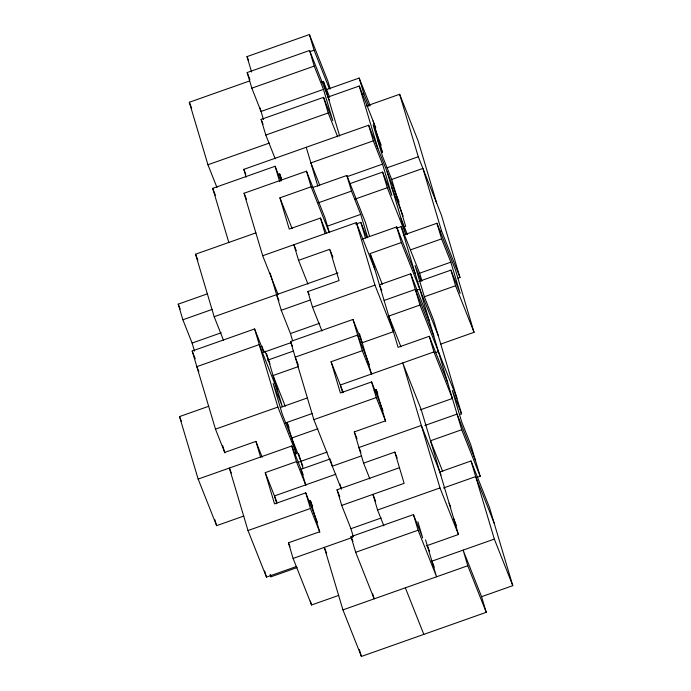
<?xml version="1.0" encoding="UTF-8"?>
<svg xmlns="http://www.w3.org/2000/svg" width="691" height="691" viewBox="0 0 691 691"><rect width="100%" height="100%" fill="white"/><g stroke="black" fill="none" stroke-linecap="round" stroke-linejoin="round"><path stroke-width="1.04" d="M251.576 71.985L246.998 56.619L309.413 34.55L327.88 81.115L330.203 88.932M309.577 50.478L314.232 66.103L323.466 89.381L261.051 111.45L251.818 88.163L247.162 72.546L309.577 50.478L329.218 100.014M310.043 51.6L314.068 50.175L309.413 34.55M216.983 187.555L207.948 164.76L189.317 102.268L249.719 80.916M251.818 88.163L314.232 66.103M321.375 82.134L323.388 81.417L329.667 97.276M326.955 89.433L359.165 78.048L370.169 105.792M275.217 158.818L265.793 135.039L261.129 119.413L323.552 97.345L332.786 120.631L323.466 89.381M328.044 97.042L359.251 86.012L375.749 127.628M361.816 94.382L363.829 93.674L359.165 78.048M265.793 135.039L328.208 112.97L323.552 97.345M366.429 106.025L399.648 94.278L418.115 140.852L436.747 203.344M207.948 164.76L269.36 143.054M246.143 177.164L243.811 169.355L368.649 125.218L399.096 202.005M228.876 242.645L212.69 188.349L275.104 166.281L280.995 181.146M277.67 174.659L279.682 173.942L281.643 178.9M368.649 125.218L373.304 140.843L310.89 162.912L319.734 185.223M278.015 294.383L262.692 255.739L244.061 193.247L306.476 171.178L324.943 217.743L329.313 232.392M326.342 232.91L320.451 218.045L289.244 229.084L279.924 197.833L311.14 186.803L306.476 171.178M312.608 187.563L346.839 175.462L365.306 222.036L369.581 236.374M347.305 176.585L382.538 164.13L373.304 140.843M387.072 167.809L418.28 156.771L399.648 94.278M350.406 183.478L382.624 172.094L391.857 195.372L382.538 164.13M318.275 202.834L351.494 191.087L346.839 175.462M403.648 227.028L405.66 226.32L391.693 179.453L422.901 168.414L441.532 230.906L459.99 277.48L457.978 278.188M223.59 340.49L214.167 316.711L195.536 254.219L255.938 232.867M355.062 199.103L387.28 187.719L382.624 172.094M327.508 226.121L360.728 214.374L351.494 191.087M262.692 255.739L356.314 222.64L374.781 269.205M355.779 224.117L360.814 222.338L366.964 237.859M307.987 284.105L298.555 260.326L329.762 249.296L339.082 280.546L307.875 291.576L312.531 307.201L321.963 330.98M194.508 351.132L192.107 343.064L182.873 319.778L178.218 304.161L207.412 293.839M362.447 239.026L396.677 226.924L415.144 273.489M396.133 228.401L401.169 226.622L419.636 273.187L421.959 281.004M403.734 234.992L436.954 223.253L455.421 269.818L474.052 332.311L440.823 344.058M182.873 319.778L212.068 309.456M447.742 382.857L429.284 336.292L398.068 347.323L370.126 253.58L401.333 242.55L396.677 226.924M439.519 231.623L441.532 230.906M214.167 316.711L337.994 272.936M410.402 249.909L441.609 238.87L436.954 223.253M292.578 340.611L290.47 333.554L281.237 310.268L310.432 299.946M192.107 343.064L221.301 332.742M312.531 307.201L374.945 285.133L356.314 222.64M224.903 452.925L215.471 429.146L192.184 351.028L254.608 328.959L263.841 352.246L291.023 342.632M429.111 320.365L410.653 273.8L379.437 284.83L381.795 290.773M418.625 273.55L450.843 262.157L441.609 238.87M418.711 281.513L450.929 270.121L460.163 293.407L450.843 262.157M290.47 333.554L319.665 323.233M384.101 300.455L415.308 289.417L433.775 335.99M416.777 290.185L419.8 289.114M341.155 488.511L313.844 419.636L290.557 341.518L352.971 319.449L362.205 342.736L393.412 331.697L374.945 285.133M459.541 414.514L461.553 413.805L433.611 320.063L424.378 296.776L455.585 285.746L450.929 270.121M410.653 273.8L419.964 305.042L388.757 316.081L400.935 346.796M267.408 360.261L293.58 351.011M298.236 366.636L273.066 375.533L285.245 406.248M382.995 410.679L371.603 381.942L340.395 392.98L331.075 361.73L362.291 350.7L352.971 319.449M243.802 516.047L216.62 525.652L198.153 479.088L179.522 416.595L208.725 406.273M215.471 429.146L277.894 407.077L254.608 328.959M429.284 336.292L433.939 351.918L340.309 385.017L342.641 392.825M280.373 407.491L307.555 397.878M435.408 352.678L438.431 351.607M374.168 390.32L376.18 389.603L377.752 393.568M285.029 423.108L312.211 413.503M313.844 419.636L376.258 397.567L371.603 381.942M262.2 457.252L255.912 441.394L224.705 452.432L222.606 445.375M291.697 438.025L317.877 428.774M198.153 479.088L291.783 445.989L303.176 474.717M369.884 478.984L363.596 463.134L354.284 431.884L385.492 420.854L376.18 389.603M294.34 454.358L296.361 453.65L287.041 422.4L289.011 427.358M420.188 409.867L452.406 398.482L433.939 351.918M317.54 522.577L305.759 492.856L274.543 503.894L265.232 472.644L296.439 461.614L291.783 445.989M297.916 462.374L327.111 452.052M330.212 458.954L301.017 469.267L305.672 484.892M424.844 425.492L457.062 414.108L475.529 460.672M361.505 455.879L332.311 466.2L330.471 460.051M363.596 463.134L394.811 452.095L397.161 458.047M335.878 474.216L274.465 495.931L276.789 503.739M401.169 226.622L461.718 429.733L430.51 440.763L442.689 471.478M353.343 536.76L350.933 528.693L341.708 505.415L337.044 489.789L399.467 467.721M308.316 501.225L310.328 500.517L312.686 506.46M296.664 566.439L266.458 577.115L247.991 530.55L310.414 508.481L305.759 492.856M341.708 505.415L404.123 483.346L394.811 452.095M439.822 472.005L471.029 460.975L489.496 507.54L512.782 585.657L481.575 596.696L486.231 612.321L361.402 656.45L342.935 609.885L324.304 547.384L326.662 553.336M383.859 525.851L377.571 510.001L439.986 487.932L402.732 362.948L421.19 409.513L458.453 534.506L426.235 545.89M338.745 595.383L311.563 604.988L293.096 558.423L288.441 542.798L319.648 531.768L310.328 500.517M443.475 487.984L475.693 476.6L494.16 523.165M477.161 477.36L480.185 476.298L470.865 445.047L461.631 421.769L452.32 390.519L461.553 413.805M350.933 528.693L381.138 518.017M372.613 593.724L374.142 598.847L355.675 552.282L351.019 536.657L413.434 514.596L422.667 537.874L417.865 521.748M293.096 558.423L352.488 537.425M270.164 574.834L270.95 576.812L297.13 567.561M355.675 552.282L418.098 530.213L413.434 514.596M471.029 460.975L494.324 539.092L431.901 561.161L434.259 567.104M342.935 609.885L467.772 565.748L463.108 550.122L481.575 596.696M418.28 156.771L441.359 214.987L459.99 277.48M455.585 285.746L474.052 332.311M363.829 93.674L368.83 106.284M381.216 145.291L373.14 124.916L382.46 156.166L391.693 179.453M377.796 140.541L382.512 152.435M391.771 187.416L403.164 216.145M401.091 218.658L407.37 234.508M387.28 187.719L405.747 234.284L387.115 171.791M421.216 281.056L415.058 265.534L424.378 296.776M401.333 242.55L438.267 335.688M419.964 305.042L456.898 398.18M314.068 50.175L329.391 88.811M461.718 429.733L480.185 476.298M328.208 112.97L337.64 136.749M494.324 539.092L512.782 585.657M370.126 253.58L382.304 284.295M441.005 474.985L421.363 425.44L358.94 447.509L360.909 452.458M449.141 503.255L450.713 507.22M453.797 518.881L456.544 525.816M439.986 487.932L458.453 534.506M467.772 565.748L486.231 612.321M311.14 186.803L329.21 232.375M330.16 250.289L332.907 257.225M369.417 364.796L357.627 335.075L295.212 357.143L298.357 365.064M246.998 56.619L248.561 60.583M362.291 350.7L371.715 374.479M376.258 397.567L385.69 421.346M247.162 72.546L249.909 79.482M261.129 119.413L263.055 124.268M427.245 545.536L429.603 551.478M418.098 530.213L436.557 576.786L425.57 539.904M279.924 197.833L292.103 228.548M296.258 250.652L293.9 244.709L298.555 260.326M307.875 291.576L309.05 294.547M331.075 361.73L343.254 392.445M354.284 431.884L357.031 438.82M375.662 501.312L372.915 494.376L377.571 510.001M243.811 169.355L245.78 174.305M405.349 587.816L423.816 634.381M244.061 193.247L246.419 199.189M276.581 294.642L278.939 300.594M290.557 341.518L292.474 346.364M189.317 102.268L191.675 108.211M337.044 489.789L339.799 496.725M351.019 536.657L352.946 541.511M212.69 188.349L215.437 195.285M264.878 350.985L269.982 363.872M277.73 391.149L259.263 344.584L196.84 366.653L198.809 371.603M302.857 466.157L282.464 414.738L273.152 383.496L282.386 406.774L266.579 353.757M277.894 407.077L296.361 453.65M296.439 461.614L305.871 485.393M310.414 508.481L319.838 532.26M195.536 254.219L197.894 260.161M265.232 472.644L276.823 501.873M288.441 542.798L290.004 546.762M178.218 304.161L180.178 309.11M192.184 351.028L195.268 358.793M231.33 473.007L229.369 468.057L247.991 530.55M179.522 416.595L181.491 421.545M373.097 120.934L382.417 152.184M359.251 86.012L377.882 148.505M323.388 81.417L339.644 135.972M360.728 214.374L367.638 237.557M360.814 222.338L365.47 237.963M306.234 147.287L317.834 186.216M359.501 333.658L371.516 373.978M320.451 218.045L325.107 233.67M259.98 107.865L263.452 119.517M279.682 173.942L281.479 179.988M275.104 166.281L279.682 181.655M339.937 484.106L341.466 489.228M270.164 273.135L281.237 310.268M359.363 649.618L361.402 656.45M298.607 453.495L303.038 468.36M262.036 346.2L263.841 352.246M310.397 601.084L311.563 604.988M255.912 441.394L260.576 457.019M270.345 574.765L270.95 576.812M264.627 570.965L266.458 577.115M214.789 519.511L216.62 525.652"/></g></svg>
